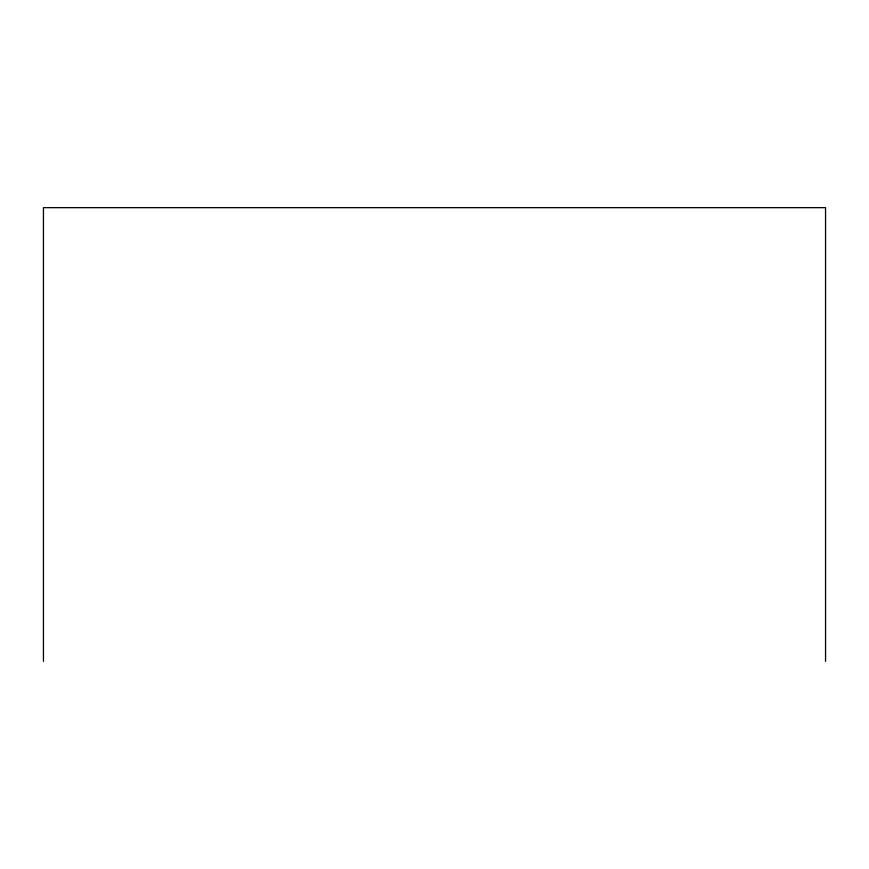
<?xml version="1.0" encoding="UTF-8"?>
<svg xmlns="http://www.w3.org/2000/svg" width="869" height="869" viewBox="0 0 869 869"><rect width="100%" height="100%" fill="white"/><g stroke="black" fill="none" stroke-linecap="round" stroke-linejoin="round"><path stroke-width="1.3" d="M825.55 661.342L825.55 207.658L43.45 207.658L43.45 661.342"/></g></svg>
